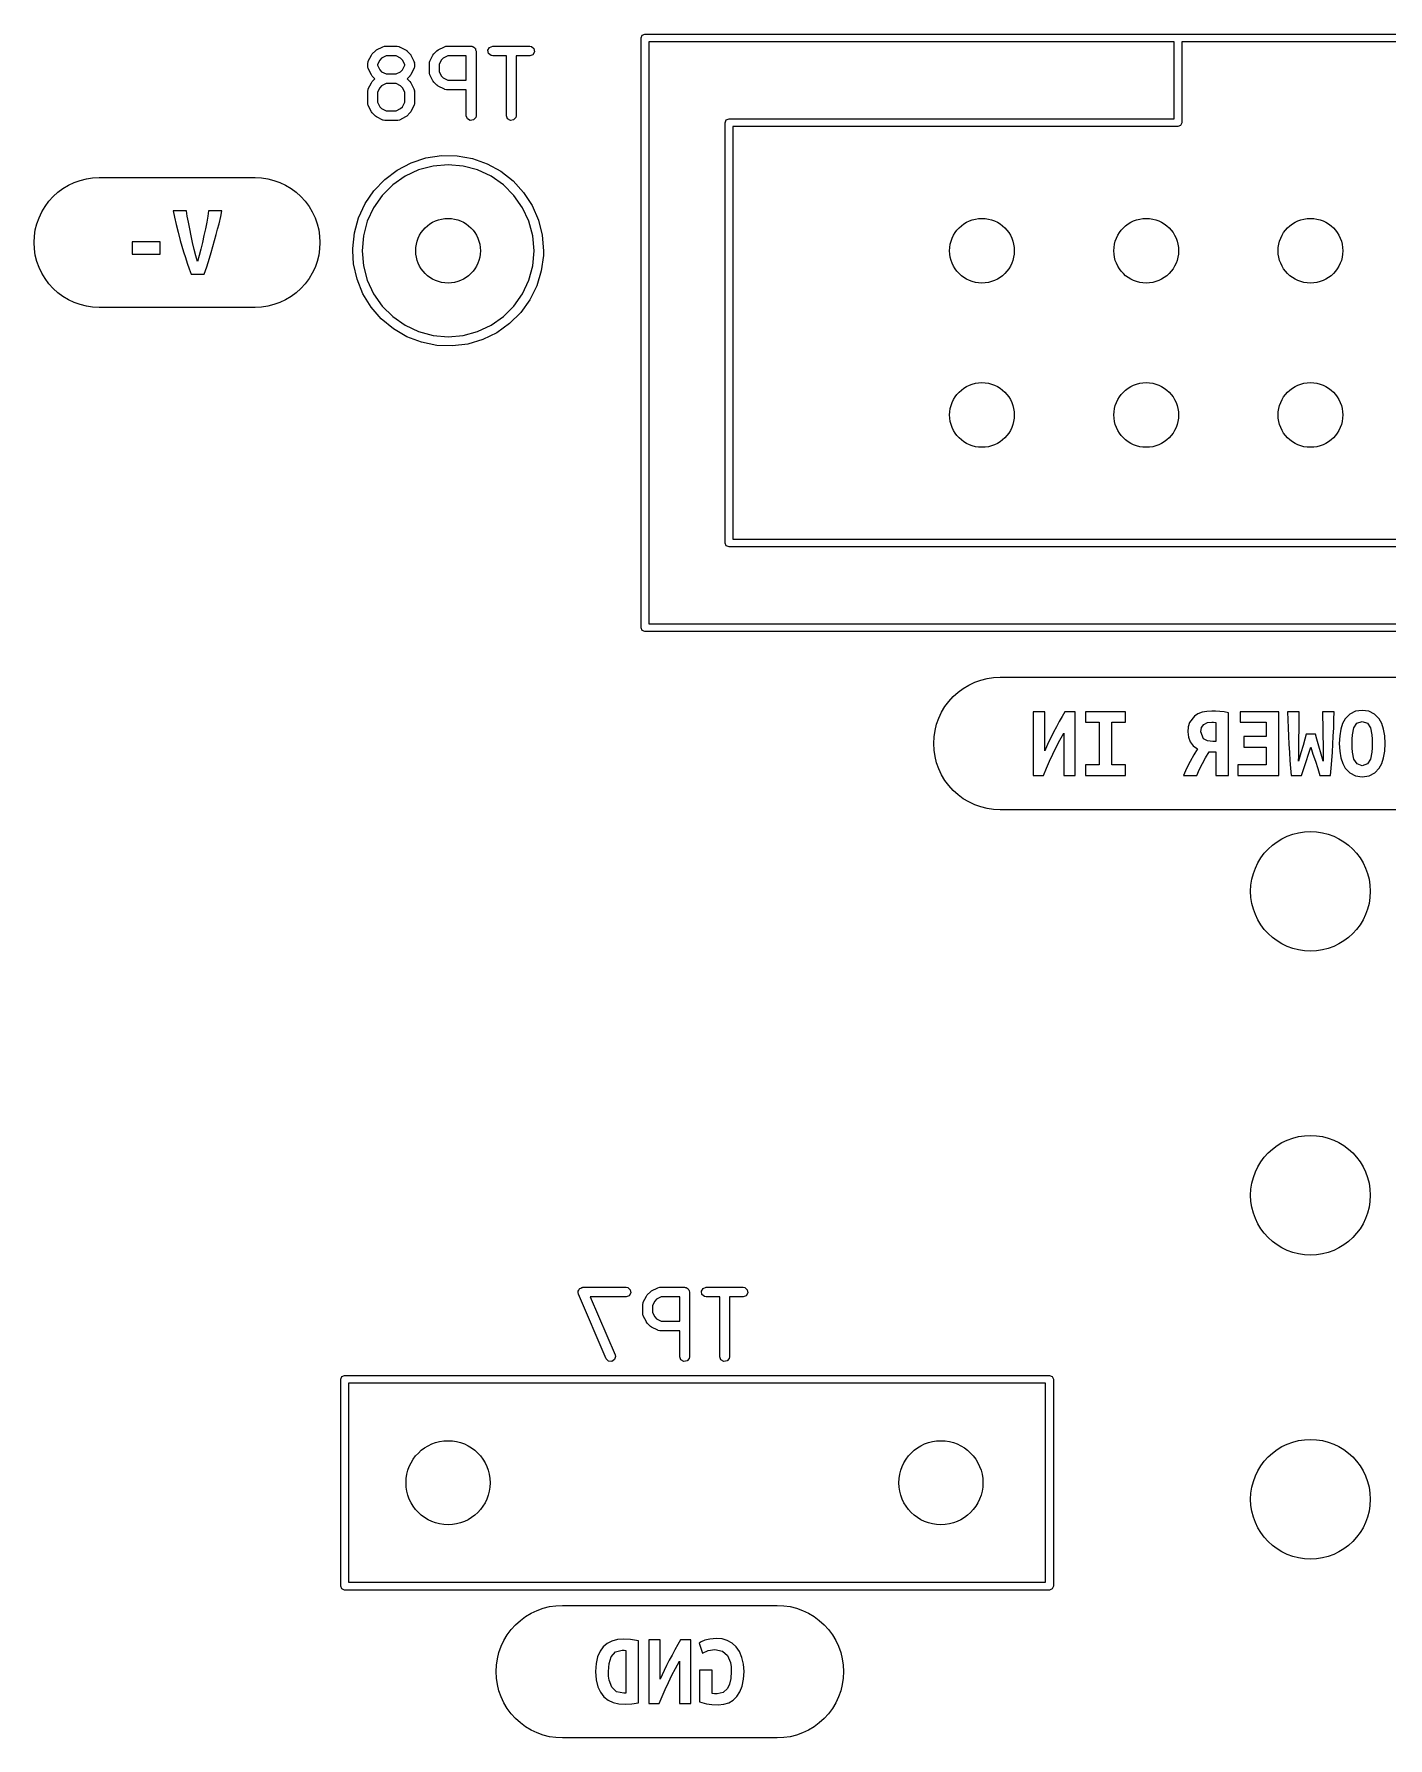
# Model space of a CAD drawing. Extents: x 84 to 124, y -233 to -38.
# Drawn here: x 84.4 to 105.34, y -232.56 to -206.21 of the extents above; entities that cross this region are included whole.
import ezdxf

# ---------------------------------------------------------------- set-up
doc = ezdxf.new("R2010")
doc.units = 0
doc.layers.add('BLACK', color=7, linetype='CONTINUOUS')

msp = doc.modelspace()

# ---------------------------------------------------------------- linework, layer by layer
at = {"layer": 'BLACK', "linetype": 'CONTINUOUS'}
for p, q in [((93.79, -206.27), (93.8076, -206.228)), ((93.79, -215.39), (93.79, -206.27)), ((93.8076, -206.228), (93.85, -206.21)), ((93.85, -206.21), (114.43, -206.21)), ((89.5713, -206.629), (89.6189, -206.534)), ((89.6189, -206.534), (89.6322, -206.516)), ((89.6322, -206.516), (89.6329, -206.515)), ((89.6329, -206.515), (89.6805, -206.467)), ((89.6805, -206.467), (89.6989, -206.454)), ((89.6989, -206.454), (89.7, -206.453)), ((89.7, -206.453), (89.7953, -206.405)), ((89.8465, -206.547), (89.778, -206.582)), ((89.7953, -206.405), (89.8202, -206.398)), ((89.8202, -206.398), (89.8246, -206.399)), ((89.8246, -206.399), (89.8288, -206.397)), ((89.8288, -206.397), (90.0193, -206.397)), ((90.0016, -206.547), (89.8465, -206.547)), ((90.0701, -206.582), (90.0016, -206.547)), ((90.0193, -206.397), (90.0449, -206.402)), ((90.0449, -206.402), (90.0484, -206.405)), ((90.0484, -206.405), (90.0528, -206.405)), ((90.0528, -206.405), (90.1481, -206.453)), ((90.1481, -206.453), (90.1661, -206.466)), ((90.1661, -206.466), (90.1676, -206.467)), ((90.1676, -206.467), (90.2152, -206.515)), ((90.2152, -206.515), (90.228, -206.533)), ((90.228, -206.533), (90.2292, -206.534)), ((90.2292, -206.534), (90.2768, -206.629)), ((90.5236, -206.629), (90.5713, -206.534)), ((90.5713, -206.534), (90.5846, -206.516)), ((90.5846, -206.516), (90.5853, -206.515)), ((90.5853, -206.515), (90.6329, -206.467)), ((90.6329, -206.467), (90.6513, -206.454)), ((90.6513, -206.454), (90.6524, -206.453)), ((90.6524, -206.453), (90.7476, -206.405)), ((90.7989, -206.547), (90.7304, -206.582)), ((90.7476, -206.405), (90.7726, -206.398)), ((90.7726, -206.398), (90.777, -206.399)), ((90.777, -206.399), (90.7812, -206.397)), ((90.7812, -206.397), (91.1621, -206.397)), ((91.0871, -206.547), (90.7989, -206.547)), ((91.0871, -206.921), (91.0871, -206.547)), ((91.1621, -206.397), (91.1719, -206.399)), ((91.1719, -206.399), (91.1752, -206.399)), ((91.1752, -206.399), (91.1781, -206.4)), ((91.1781, -206.4), (91.1878, -206.402)), ((91.1878, -206.402), (91.2027, -206.414)), ((91.2027, -206.414), (91.2196, -206.424)), ((91.2196, -206.424), (91.2219, -206.431)), ((91.2219, -206.431), (91.2271, -206.435)), ((91.2271, -206.435), (91.2305, -206.454)), ((91.2305, -206.454), (91.2371, -206.472)), ((91.2371, -206.472), (91.2371, -207.472)), ((91.4216, -206.459), (91.4473, -206.415)), ((91.4305, -206.51), (91.4216, -206.459)), ((91.4698, -206.543), (91.4305, -206.51)), ((91.4473, -206.415), (91.4955, -206.397)), ((91.4955, -206.547), (91.4698, -206.543)), ((91.4955, -206.397), (92.0669, -206.397)), ((91.7062, -206.547), (91.4955, -206.547)), ((91.7062, -207.472), (91.7062, -206.547)), ((92.0669, -206.547), (91.8562, -206.547)), ((91.8562, -206.547), (91.8562, -207.472)), ((92.0669, -206.397), (92.0926, -206.402)), ((92.1151, -206.53), (92.0669, -206.547)), ((92.0926, -206.402), (92.1319, -206.435)), ((92.1408, -206.485), (92.1151, -206.53)), ((92.1319, -206.435), (92.1408, -206.485)), ((102.03, -206.33), (93.91, -206.33)), ((93.91, -206.33), (93.91, -215.33)), ((102.03, -207.52), (102.03, -206.33)), ((106.13, -206.33), (102.15, -206.33)), ((102.15, -206.33), (102.15, -207.58)), ((89.5633, -206.663), (89.5679, -206.637)), ((89.5633, -206.71), (89.5633, -206.663)), ((89.5649, -206.715), (89.5633, -206.71)), ((89.5638, -206.719), (89.5649, -206.715)), ((89.5713, -206.744), (89.5638, -206.719)), ((89.5679, -206.637), (89.5707, -206.634)), ((89.5707, -206.634), (89.5713, -206.629)), ((89.6189, -206.839), (89.5713, -206.744)), ((89.7476, -206.612), (89.7133, -206.681)), ((89.7133, -206.681), (89.7133, -206.693)), ((89.7133, -206.693), (89.7476, -206.761)), ((89.778, -206.582), (89.7476, -206.612)), ((89.7476, -206.761), (89.778, -206.792)), ((89.778, -206.792), (89.8465, -206.826)), ((90.0016, -206.826), (90.0701, -206.792)), ((90.1005, -206.612), (90.0701, -206.582)), ((90.0701, -206.792), (90.1005, -206.761)), ((90.1348, -206.681), (90.1005, -206.612)), ((90.1005, -206.761), (90.1348, -206.693)), ((90.1348, -206.693), (90.1348, -206.681)), ((90.2768, -206.744), (90.2292, -206.839)), ((90.2768, -206.629), (90.2843, -206.654)), ((90.2774, -206.74), (90.2768, -206.744)), ((90.2802, -206.736), (90.2774, -206.74)), ((90.2848, -206.71), (90.2802, -206.736)), ((90.2843, -206.654), (90.2832, -206.659)), ((90.2832, -206.659), (90.2848, -206.663)), ((90.2848, -206.663), (90.2848, -206.71)), ((90.5157, -206.663), (90.5202, -206.637)), ((90.5157, -206.806), (90.5157, -206.663)), ((90.5172, -206.81), (90.5157, -206.806)), ((90.5162, -206.814), (90.5172, -206.81)), ((90.5236, -206.839), (90.5162, -206.814)), ((90.5202, -206.637), (90.5231, -206.634)), ((90.5231, -206.634), (90.5236, -206.629)), ((90.7, -206.612), (90.6657, -206.681)), ((90.6657, -206.681), (90.6657, -206.788)), ((90.6657, -206.788), (90.7, -206.857)), ((90.7304, -206.582), (90.7, -206.612)), ((89.5633, -207.091), (89.5679, -207.066)), ((89.5679, -207.066), (89.5707, -207.062)), ((89.5707, -207.062), (89.5713, -207.058)), ((89.5713, -207.058), (89.6189, -206.963)), ((89.6201, -206.84), (89.6189, -206.839)), ((89.6189, -206.963), (89.6322, -206.945)), ((89.6329, -206.859), (89.6201, -206.84)), ((89.6322, -206.945), (89.6329, -206.943)), ((89.6751, -206.901), (89.6329, -206.859)), ((89.6329, -206.943), (89.6751, -206.901)), ((89.7476, -207.041), (89.7133, -207.109)), ((89.778, -207.01), (89.7476, -207.041)), ((89.8465, -206.976), (89.778, -207.01)), ((89.8465, -206.826), (90.0016, -206.826)), ((90.0016, -206.976), (89.8465, -206.976)), ((90.0701, -207.01), (90.0016, -206.976)), ((90.1005, -207.041), (90.0701, -207.01)), ((90.1348, -207.109), (90.1005, -207.041)), ((90.2152, -206.859), (90.173, -206.901)), ((90.173, -206.901), (90.2152, -206.943)), ((90.2159, -206.857), (90.2152, -206.859)), ((90.2152, -206.943), (90.228, -206.962)), ((90.2292, -206.839), (90.2159, -206.857)), ((90.228, -206.962), (90.2292, -206.963)), ((90.2292, -206.963), (90.2768, -207.058)), ((90.2768, -207.058), (90.2843, -207.083)), ((90.5713, -206.934), (90.5236, -206.839)), ((90.5724, -206.936), (90.5713, -206.934)), ((90.5853, -206.954), (90.5724, -206.936)), ((90.6329, -207.002), (90.5853, -206.954)), ((90.6344, -207.002), (90.6329, -207.002)), ((90.6524, -207.016), (90.6344, -207.002)), ((90.7476, -207.063), (90.6524, -207.016)), ((90.7, -206.857), (90.7304, -206.887)), ((90.7304, -206.887), (90.7989, -206.921)), ((90.7521, -207.064), (90.7476, -207.063)), ((90.7555, -207.067), (90.7521, -207.064)), ((90.7812, -207.071), (90.7555, -207.067)), ((91.0871, -207.071), (90.7812, -207.071)), ((90.7989, -206.921), (91.0871, -206.921)), ((91.0871, -207.472), (91.0871, -207.071)), ((89.5633, -207.282), (89.5633, -207.091)), ((89.5649, -207.286), (89.5633, -207.282)), ((89.5638, -207.29), (89.5649, -207.286)), ((89.5713, -207.315), (89.5638, -207.29)), ((89.6189, -207.411), (89.5713, -207.315)), ((89.7133, -207.109), (89.7133, -207.264)), ((89.7133, -207.264), (89.7476, -207.333)), ((89.7476, -207.333), (89.778, -207.363)), ((90.0701, -207.363), (90.1005, -207.333)), ((90.1005, -207.333), (90.1348, -207.264)), ((90.1348, -207.264), (90.1348, -207.109)), ((90.2768, -207.315), (90.2292, -207.411)), ((90.2774, -207.311), (90.2768, -207.315)), ((90.2802, -207.308), (90.2774, -207.311)), ((90.2848, -207.282), (90.2802, -207.308)), ((90.2843, -207.083), (90.2832, -207.087)), ((90.2832, -207.087), (90.2848, -207.091)), ((90.2848, -207.091), (90.2848, -207.282)), ((89.6201, -207.412), (89.6189, -207.411)), ((89.6329, -207.43), (89.6201, -207.412)), ((89.6805, -207.478), (89.6329, -207.43)), ((89.682, -207.478), (89.6805, -207.478)), ((89.7, -207.492), (89.682, -207.478)), ((89.7953, -207.539), (89.7, -207.492)), ((89.778, -207.363), (89.8465, -207.397)), ((89.7997, -207.54), (89.7953, -207.539)), ((89.8032, -207.543), (89.7997, -207.54)), ((89.8288, -207.547), (89.8032, -207.543)), ((90.0193, -207.547), (89.8288, -207.547)), ((89.8465, -207.397), (90.0016, -207.397)), ((90.0016, -207.397), (90.0701, -207.363)), ((90.0235, -207.546), (90.0193, -207.547)), ((90.0279, -207.547), (90.0235, -207.546)), ((90.0528, -207.539), (90.0279, -207.547)), ((90.1481, -207.492), (90.0528, -207.539)), ((90.1492, -207.491), (90.1481, -207.492)), ((90.1676, -207.478), (90.1492, -207.491)), ((90.2152, -207.43), (90.1676, -207.478)), ((90.2159, -207.429), (90.2152, -207.43)), ((90.2292, -207.411), (90.2159, -207.429)), ((91.1047, -207.521), (91.0871, -207.472)), ((91.1491, -207.546), (91.1047, -207.521)), ((91.1996, -207.537), (91.1491, -207.546)), ((91.2326, -207.498), (91.1996, -207.537)), ((91.2371, -207.472), (91.2326, -207.498)), ((91.7237, -207.521), (91.7062, -207.472)), ((91.7682, -207.546), (91.7237, -207.521)), ((91.8187, -207.537), (91.7682, -207.546)), ((91.8517, -207.498), (91.8187, -207.537)), ((91.8562, -207.472), (91.8517, -207.498)), ((95.09, -207.58), (95.1076, -207.538)), ((95.09, -214.08), (95.09, -207.58)), ((95.1076, -207.538), (95.15, -207.52)), ((95.15, -207.52), (102.03, -207.52)), ((102.15, -207.58), (102.132, -207.622)), ((102.09, -207.64), (95.21, -207.64)), ((95.21, -207.64), (95.21, -214.02)), ((102.132, -207.622), (102.09, -207.64)), ((90.2334, -208.2), (90.4632, -208.125)), ((90.4632, -208.125), (90.7021, -208.089)), ((90.7021, -208.089), (90.9438, -208.092)), ((90.9438, -208.092), (91.1818, -208.134)), ((89.8257, -208.457), (90.019, -208.312)), ((90.019, -208.312), (90.2334, -208.2)), ((90.3501, -208.31), (90.14, -208.408)), ((90.574, -208.25), (90.3501, -208.31)), ((90.805, -208.23), (90.574, -208.25)), ((91.036, -208.25), (90.805, -208.23)), ((91.2599, -208.31), (91.036, -208.25)), ((91.1818, -208.134), (91.4096, -208.215)), ((91.47, -208.408), (91.2599, -208.31)), ((91.4096, -208.215), (91.6213, -208.331)), ((91.6213, -208.331), (91.8109, -208.481)), ((84.6977, -208.723), (84.7707, -208.657)), ((84.7707, -208.657), (84.8499, -208.598)), ((84.8499, -208.598), (84.9344, -208.548)), ((84.9344, -208.548), (85.0234, -208.505)), ((85.0234, -208.505), (85.1162, -208.472)), ((85.1162, -208.472), (85.2118, -208.448)), ((85.2118, -208.448), (85.3092, -208.434)), ((85.3092, -208.434), (85.4076, -208.429)), ((85.4076, -208.429), (87.8204, -208.429)), ((87.8204, -208.429), (87.9188, -208.434)), ((87.9188, -208.434), (88.0162, -208.448)), ((88.0162, -208.448), (88.1118, -208.472)), ((88.1118, -208.472), (88.2046, -208.505)), ((88.2046, -208.505), (88.2936, -208.548)), ((88.2936, -208.548), (88.3781, -208.598)), ((88.3781, -208.598), (88.4573, -208.657)), ((88.4573, -208.657), (88.5303, -208.723)), ((89.5225, -208.831), (89.6587, -208.632)), ((89.6587, -208.632), (89.8257, -208.457)), ((89.9501, -208.541), (89.7861, -208.705)), ((90.14, -208.408), (89.9501, -208.541)), ((91.6599, -208.541), (91.47, -208.408)), ((91.8239, -208.705), (91.6599, -208.541)), ((91.8109, -208.481), (91.9736, -208.66)), ((91.9736, -208.66), (92.1049, -208.863)), ((84.5222, -208.96), (84.5729, -208.875)), ((84.5729, -208.875), (84.6316, -208.796)), ((84.6316, -208.796), (84.6977, -208.723)), ((88.5303, -208.723), (88.5964, -208.796)), ((88.5964, -208.796), (88.6551, -208.875)), ((88.6551, -208.875), (88.7058, -208.96)), ((89.4207, -209.051), (89.5225, -208.831)), ((89.6531, -208.895), (89.5552, -209.105)), ((89.7861, -208.705), (89.6531, -208.895)), ((91.9569, -208.895), (91.8239, -208.705)), ((92.0548, -209.105), (91.9569, -208.895)), ((92.1049, -208.863), (92.2013, -209.085)), ((84.423, -209.237), (84.4469, -209.142)), ((84.4469, -209.142), (84.4801, -209.049)), ((84.4801, -209.049), (84.5222, -208.96)), ((86.7585, -208.942), (86.5537, -208.942)), ((86.5537, -208.942), (86.5749, -209.042)), ((86.5749, -209.042), (86.6005, -209.154)), ((86.6005, -209.154), (86.6303, -209.275)), ((86.7728, -209.024), (86.7585, -208.942)), ((86.7902, -209.119), (86.7728, -209.024)), ((86.8101, -209.222), (86.7902, -209.119)), ((87.0728, -209.119), (87.0527, -209.221)), ((87.0895, -209.024), (87.0728, -209.119)), ((87.1014, -208.942), (87.0895, -209.024)), ((87.3077, -208.942), (87.1014, -208.942)), ((87.2423, -209.225), (87.2633, -209.142)), ((87.2633, -209.142), (87.2895, -209.031)), ((87.2895, -209.031), (87.3077, -208.942)), ((88.7058, -208.96), (88.7479, -209.049)), ((88.7479, -209.049), (88.7811, -209.142)), ((88.7811, -209.142), (88.805, -209.237)), ((89.3561, -209.284), (89.4207, -209.051)), ((89.5552, -209.105), (89.4951, -209.329)), ((92.1149, -209.329), (92.0548, -209.105)), ((92.2013, -209.085), (92.2602, -209.319)), ((84.4037, -209.433), (84.4085, -209.335)), ((84.4085, -209.531), (84.4037, -209.433)), ((84.4085, -209.335), (84.423, -209.237)), ((85.9203, -209.421), (85.9203, -209.613)), ((86.3552, -209.421), (85.9203, -209.421)), ((86.3552, -209.613), (86.3552, -209.421)), ((86.6303, -209.275), (86.664, -209.401)), ((86.664, -209.401), (86.6886, -209.488)), ((86.8315, -209.328), (86.8101, -209.222)), ((86.8545, -209.435), (86.8315, -209.328)), ((86.8791, -209.539), (86.8545, -209.435)), ((87.0069, -209.433), (86.9815, -209.538)), ((87.0307, -209.327), (87.0069, -209.433)), ((87.0527, -209.221), (87.0307, -209.327)), ((87.1691, -209.493), (87.195, -209.401)), ((87.195, -209.401), (87.2195, -209.311)), ((87.2195, -209.311), (87.2423, -209.225)), ((88.805, -209.237), (88.8195, -209.335)), ((88.8195, -209.335), (88.8243, -209.433)), ((88.8243, -209.433), (88.8195, -209.531)), ((89.3304, -209.524), (89.3561, -209.284)), ((89.4951, -209.329), (89.4749, -209.56)), ((92.1351, -209.56), (92.1149, -209.329)), ((92.2602, -209.319), (92.28, -209.56)), ((84.423, -209.629), (84.4085, -209.531)), ((84.4469, -209.724), (84.423, -209.629)), ((85.9203, -209.613), (86.3552, -209.613)), ((86.6886, -209.488), (86.7148, -209.576)), ((86.7148, -209.576), (86.7426, -209.665)), ((86.7426, -209.665), (86.7715, -209.753)), ((86.9045, -209.638), (86.8791, -209.539)), ((86.9299, -209.724), (86.9045, -209.638)), ((86.9555, -209.636), (86.9299, -209.724)), ((86.9815, -209.538), (86.9555, -209.636)), ((87.0724, -209.808), (87.1141, -209.677)), ((87.1141, -209.677), (87.1421, -209.585)), ((87.1421, -209.585), (87.1691, -209.493)), ((88.805, -209.629), (88.7811, -209.724)), ((88.8195, -209.531), (88.805, -209.629)), ((89.3325, -209.56), (89.3304, -209.524)), ((89.3444, -209.765), (89.3325, -209.56)), ((89.4749, -209.56), (89.4951, -209.791)), ((92.1149, -209.791), (92.1351, -209.56)), ((92.2782, -209.632), (92.2467, -209.872)), ((92.28, -209.56), (92.2782, -209.632)), ((84.4801, -209.817), (84.4469, -209.724)), ((84.5222, -209.906), (84.4801, -209.817)), ((84.5729, -209.991), (84.5222, -209.906)), ((86.7715, -209.753), (86.8011, -209.84)), ((86.8011, -209.84), (86.8315, -209.924)), ((86.8315, -209.924), (87.0331, -209.924)), ((87.0331, -209.924), (87.0724, -209.808)), ((88.7058, -209.906), (88.6551, -209.991)), ((88.7479, -209.817), (88.7058, -209.906)), ((88.7811, -209.724), (88.7479, -209.817)), ((89.3975, -210.001), (89.3444, -209.765)), ((89.4951, -209.791), (89.5552, -210.015)), ((92.0548, -210.015), (92.1149, -209.791)), ((92.2467, -209.872), (92.1764, -210.103)), ((84.6316, -210.07), (84.5729, -209.991)), ((84.6977, -210.143), (84.6316, -210.07)), ((84.7707, -210.209), (84.6977, -210.143)), ((84.8499, -210.268), (84.7707, -210.209)), ((88.4573, -210.209), (88.3781, -210.268)), ((88.5303, -210.143), (88.4573, -210.209)), ((88.5964, -210.07), (88.5303, -210.143)), ((88.6551, -209.991), (88.5964, -210.07)), ((89.4884, -210.225), (89.3975, -210.001)), ((89.6147, -210.431), (89.4884, -210.225)), ((89.5552, -210.015), (89.6531, -210.225)), ((89.6531, -210.225), (89.7861, -210.415)), ((91.8239, -210.415), (91.9569, -210.225)), ((91.9569, -210.225), (92.0548, -210.015)), ((92.1764, -210.103), (92.0693, -210.32)), ((84.9344, -210.318), (84.8499, -210.268)), ((85.0234, -210.361), (84.9344, -210.318)), ((85.1162, -210.394), (85.0234, -210.361)), ((85.2118, -210.418), (85.1162, -210.394)), ((85.3092, -210.432), (85.2118, -210.418)), ((85.4076, -210.437), (85.3092, -210.432)), ((87.8204, -210.437), (85.4076, -210.437)), ((87.9188, -210.432), (87.8204, -210.437)), ((88.0162, -210.418), (87.9188, -210.432)), ((88.1118, -210.394), (88.0162, -210.418)), ((88.2046, -210.361), (88.1118, -210.394)), ((88.2936, -210.318), (88.2046, -210.361)), ((88.3781, -210.268), (88.2936, -210.318)), ((89.773, -210.614), (89.6147, -210.431)), ((89.7861, -210.415), (89.9501, -210.579)), ((91.6599, -210.579), (91.8239, -210.415)), ((92.0693, -210.32), (91.9283, -210.516)), ((89.959, -210.768), (89.773, -210.614)), ((89.9501, -210.579), (90.14, -210.712)), ((90.1677, -210.89), (89.959, -210.768)), ((90.14, -210.712), (90.3501, -210.81)), ((91.2599, -210.81), (91.47, -210.712)), ((91.47, -210.712), (91.6599, -210.579)), ((91.757, -210.687), (91.5603, -210.827)), ((91.9283, -210.516), (91.757, -210.687)), ((90.3935, -210.976), (90.1677, -210.89)), ((90.3501, -210.81), (90.574, -210.87)), ((90.6304, -211.025), (90.3935, -210.976)), ((90.574, -210.87), (90.805, -210.89)), ((90.8719, -211.033), (90.6304, -211.025)), ((90.805, -210.89), (91.036, -210.87)), ((91.1117, -211.003), (90.8719, -211.033)), ((91.036, -210.87), (91.2599, -210.81)), ((91.3432, -210.933), (91.1117, -211.003)), ((91.5603, -210.827), (91.3432, -210.933)), ((95.1076, -214.122), (95.09, -214.08)), ((95.15, -214.14), (95.1076, -214.122)), ((113.13, -214.14), (95.15, -214.14)), ((95.21, -214.02), (113.07, -214.02)), ((93.8076, -215.432), (93.79, -215.39)), ((93.85, -215.45), (93.8076, -215.432)), ((114.43, -215.45), (93.85, -215.45)), ((93.91, -215.33), (114.37, -215.33)), ((98.7714, -216.327), (98.8578, -216.276)), ((98.8578, -216.276), (98.9487, -216.233)), ((98.9487, -216.233), (99.0435, -216.199)), ((99.0435, -216.199), (99.1411, -216.174)), ((99.1411, -216.174), (99.2406, -216.16)), ((99.2406, -216.16), (99.3411, -216.155)), ((99.3411, -216.155), (108.939, -216.155)), ((98.4885, -216.61), (98.5485, -216.529)), ((98.5485, -216.529), (98.6161, -216.455)), ((98.6161, -216.455), (98.6906, -216.387)), ((98.6906, -216.387), (98.7714, -216.327)), ((98.3599, -216.882), (98.3938, -216.788)), ((98.3938, -216.788), (98.4368, -216.697)), ((98.4368, -216.697), (98.4885, -216.61)), ((100.03, -216.689), (99.8537, -216.689)), ((99.8537, -216.689), (99.8537, -217.672)), ((100.03, -217.294), (100.03, -216.689)), ((100.3, -216.762), (100.255, -216.841)), ((100.344, -216.689), (100.3, -216.762)), ((100.501, -216.689), (100.344, -216.689)), ((100.501, -217.672), (100.501, -216.689)), ((101.282, -216.689), (100.659, -216.689)), ((100.659, -216.689), (100.659, -216.851)), ((101.282, -216.851), (101.282, -216.689)), ((102.346, -216.756), (102.271, -216.857)), ((102.4, -216.722), (102.346, -216.756)), ((102.464, -216.697), (102.4, -216.722)), ((102.536, -216.683), (102.464, -216.697)), ((102.616, -216.678), (102.536, -216.683)), ((102.672, -216.68), (102.616, -216.678)), ((102.738, -216.684), (102.672, -216.68)), ((102.807, -216.692), (102.738, -216.684)), ((102.87, -216.704), (102.807, -216.692)), ((102.87, -217.672), (102.87, -216.704)), ((103.054, -216.689), (103.054, -216.851)), ((103.649, -216.689), (103.054, -216.689)), ((103.649, -217.672), (103.649, -216.689)), ((103.967, -216.689), (103.786, -216.689)), ((103.786, -216.689), (103.791, -216.812)), ((103.791, -216.812), (103.796, -216.938)), ((103.965, -216.884), (103.967, -216.785)), ((103.967, -216.785), (103.967, -216.689)), ((104.507, -216.689), (104.326, -216.689)), ((104.326, -216.689), (104.327, -216.785)), ((104.327, -216.785), (104.329, -216.883)), ((104.499, -216.936), (104.503, -216.811)), ((104.503, -216.811), (104.507, -216.689)), ((104.677, -216.797), (104.637, -216.869)), ((104.746, -216.725), (104.677, -216.797)), ((104.834, -216.682), (104.746, -216.725)), ((104.94, -216.667), (104.834, -216.682)), ((105.043, -216.682), (104.94, -216.667)), ((105.13, -216.725), (105.043, -216.682)), ((105.2, -216.797), (105.13, -216.725)), ((105.241, -216.869), (105.2, -216.797)), ((98.3157, -217.18), (98.3207, -217.079)), ((98.3207, -217.079), (98.3354, -216.98)), ((98.3354, -216.98), (98.3599, -216.882)), ((100.128, -217.084), (100.091, -217.161)), ((100.169, -217.004), (100.128, -217.084)), ((100.212, -216.923), (100.169, -217.004)), ((100.255, -216.841), (100.212, -216.923)), ((100.266, -217.129), (100.325, -217.02)), ((100.325, -217.02), (100.325, -217.672)), ((100.659, -216.851), (100.871, -216.851)), ((100.871, -216.851), (100.871, -217.51)), ((101.068, -217.51), (101.068, -216.851)), ((101.068, -216.851), (101.282, -216.851)), ((102.251, -216.923), (102.245, -217.001)), ((102.245, -217.001), (102.253, -217.082)), ((102.271, -216.857), (102.251, -216.923)), ((102.253, -217.082), (102.279, -217.156)), ((102.443, -216.999), (102.455, -216.932)), ((102.487, -217.109), (102.443, -216.999)), ((102.455, -216.932), (102.491, -216.885)), ((102.491, -216.885), (102.546, -216.857)), ((102.546, -216.857), (102.616, -216.848)), ((102.616, -216.848), (102.643, -216.849)), ((102.643, -216.849), (102.675, -216.853)), ((102.675, -216.853), (102.675, -217.148)), ((103.054, -216.851), (103.454, -216.851)), ((103.454, -217.072), (103.107, -217.072)), ((103.107, -217.072), (103.107, -217.234)), ((103.454, -216.851), (103.454, -217.072)), ((103.796, -216.938), (103.801, -217.065)), ((103.801, -217.065), (103.807, -217.192)), ((103.961, -217.181), (103.962, -217.083)), ((103.962, -217.083), (103.964, -216.984)), ((103.964, -216.984), (103.965, -216.884)), ((104.073, -217.037), (104.054, -217.112)), ((104.216, -217.037), (104.073, -217.037)), ((104.238, -217.115), (104.216, -217.037)), ((104.329, -216.883), (104.331, -216.983)), ((104.331, -216.983), (104.332, -217.082)), ((104.332, -217.082), (104.334, -217.18)), ((104.487, -217.19), (104.493, -217.064)), ((104.493, -217.064), (104.499, -216.936)), ((104.592, -217.061), (104.586, -217.18)), ((104.609, -216.957), (104.592, -217.061)), ((104.637, -216.869), (104.609, -216.957)), ((104.786, -217.111), (104.79, -217.046)), ((104.79, -217.046), (104.812, -216.937)), ((104.812, -216.937), (104.859, -216.864)), ((104.859, -216.864), (104.94, -216.837)), ((104.94, -216.837), (105.021, -216.864)), ((105.021, -216.864), (105.068, -216.938)), ((105.068, -216.938), (105.09, -217.047)), ((105.09, -217.047), (105.094, -217.111)), ((105.271, -216.957), (105.241, -216.869)), ((105.288, -217.061), (105.271, -216.957)), ((105.294, -217.18), (105.288, -217.061)), ((98.3207, -217.281), (98.3157, -217.18)), ((98.3354, -217.38), (98.3207, -217.281)), ((100.058, -217.232), (100.03, -217.294)), ((100.091, -217.161), (100.058, -217.232)), ((100.105, -217.454), (100.156, -217.346)), ((100.156, -217.346), (100.21, -217.237)), ((100.21, -217.237), (100.266, -217.129)), ((102.279, -217.156), (102.326, -217.218)), ((102.338, -217.354), (102.279, -217.459)), ((102.326, -217.218), (102.395, -217.263)), ((102.395, -217.263), (102.338, -217.354)), ((102.546, -217.139), (102.487, -217.109)), ((102.519, -217.4), (102.573, -217.31)), ((102.632, -217.148), (102.546, -217.139)), ((102.573, -217.31), (102.675, -217.31)), ((102.675, -217.148), (102.632, -217.148)), ((102.675, -217.31), (102.675, -217.672)), ((103.107, -217.234), (103.454, -217.234)), ((103.454, -217.234), (103.454, -217.51)), ((103.807, -217.192), (103.814, -217.317)), ((103.814, -217.317), (103.822, -217.44)), ((103.993, -217.326), (103.957, -217.453)), ((103.958, -217.368), (103.959, -217.276)), ((103.959, -217.276), (103.961, -217.181)), ((104.026, -217.21), (103.993, -217.326)), ((104.054, -217.112), (104.026, -217.21)), ((104.073, -217.457), (104.108, -217.345)), ((104.108, -217.345), (104.143, -217.237)), ((104.143, -217.237), (104.179, -217.342)), ((104.179, -217.342), (104.216, -217.455)), ((104.269, -217.223), (104.238, -217.115)), ((104.304, -217.342), (104.269, -217.223)), ((104.337, -217.453), (104.304, -217.342)), ((104.334, -217.18), (104.335, -217.276)), ((104.335, -217.276), (104.336, -217.368)), ((104.47, -217.44), (104.479, -217.316)), ((104.479, -217.316), (104.487, -217.19)), ((104.586, -217.18), (104.592, -217.299)), ((104.592, -217.299), (104.609, -217.403)), ((104.785, -217.18), (104.786, -217.111)), ((104.786, -217.249), (104.785, -217.18)), ((104.79, -217.313), (104.786, -217.249)), ((104.812, -217.422), (104.79, -217.313)), ((105.09, -217.314), (105.068, -217.423)), ((105.094, -217.249), (105.09, -217.314)), ((105.094, -217.111), (105.096, -217.18)), ((105.096, -217.18), (105.094, -217.249)), ((105.271, -217.403), (105.288, -217.299)), ((105.288, -217.299), (105.294, -217.18)), ((98.3599, -217.478), (98.3354, -217.38)), ((98.3938, -217.572), (98.3599, -217.478)), ((98.4368, -217.663), (98.3938, -217.572)), ((100.011, -217.672), (100.057, -217.563)), ((100.057, -217.563), (100.105, -217.454)), ((100.871, -217.51), (100.659, -217.51)), ((100.659, -217.51), (100.659, -217.672)), ((101.282, -217.51), (101.068, -217.51)), ((101.282, -217.672), (101.282, -217.51)), ((102.225, -217.568), (102.179, -217.672)), ((102.279, -217.459), (102.225, -217.568)), ((102.384, -217.672), (102.424, -217.579)), ((102.424, -217.579), (102.469, -217.489)), ((102.469, -217.489), (102.519, -217.4)), ((103.454, -217.51), (103.019, -217.51)), ((103.019, -217.51), (103.019, -217.672)), ((103.822, -217.44), (103.831, -217.559)), ((103.831, -217.559), (103.842, -217.672)), ((103.957, -217.453), (103.958, -217.368)), ((104.003, -217.672), (104.038, -217.568)), ((104.038, -217.568), (104.073, -217.457)), ((104.216, -217.455), (104.253, -217.568)), ((104.253, -217.568), (104.286, -217.672)), ((104.336, -217.368), (104.337, -217.453)), ((104.448, -217.672), (104.46, -217.559)), ((104.46, -217.559), (104.47, -217.44)), ((104.609, -217.403), (104.638, -217.491)), ((104.638, -217.491), (104.678, -217.563)), ((104.678, -217.563), (104.748, -217.635)), ((104.86, -217.496), (104.812, -217.422)), ((104.94, -217.523), (104.86, -217.496)), ((105.021, -217.496), (104.94, -217.523)), ((105.068, -217.423), (105.021, -217.496)), ((105.133, -217.635), (105.203, -217.563)), ((105.203, -217.563), (105.243, -217.491)), ((105.243, -217.491), (105.271, -217.403)), ((98.4885, -217.75), (98.4368, -217.663)), ((98.5485, -217.831), (98.4885, -217.75)), ((98.6161, -217.905), (98.5485, -217.831)), ((99.8537, -217.672), (100.011, -217.672)), ((100.325, -217.672), (100.501, -217.672)), ((100.659, -217.672), (101.282, -217.672)), ((102.179, -217.672), (102.384, -217.672)), ((102.675, -217.672), (102.87, -217.672)), ((103.019, -217.672), (103.649, -217.672)), ((103.842, -217.672), (104.003, -217.672)), ((104.286, -217.672), (104.448, -217.672)), ((104.748, -217.635), (104.835, -217.678)), ((104.835, -217.678), (104.939, -217.693)), ((104.939, -217.693), (105.045, -217.678)), ((105.045, -217.678), (105.133, -217.635)), ((98.6906, -217.973), (98.6161, -217.905)), ((98.7714, -218.033), (98.6906, -217.973)), ((98.8578, -218.084), (98.7714, -218.033)), ((98.9487, -218.127), (98.8578, -218.084)), ((99.0435, -218.161), (98.9487, -218.127)), ((99.1411, -218.186), (99.0435, -218.161)), ((99.2406, -218.2), (99.1411, -218.186)), ((99.3411, -218.205), (99.2406, -218.2)), ((108.939, -218.205), (99.3411, -218.205)), ((92.8158, -225.667), (92.8184, -225.658)), ((92.8218, -225.692), (92.8158, -225.667)), ((92.8169, -225.649), (92.8256, -225.634)), ((92.8184, -225.658), (92.8169, -225.649)), ((93.2503, -226.692), (92.8218, -225.692)), ((92.8256, -225.634), (92.8307, -225.617)), ((92.8307, -225.617), (92.8381, -225.613)), ((92.8381, -225.613), (92.8425, -225.605)), ((92.8425, -225.605), (92.8589, -225.599)), ((92.8589, -225.599), (92.8736, -225.589)), ((92.8736, -225.589), (92.8824, -225.59)), ((92.8824, -225.59), (92.8907, -225.587)), ((92.8907, -225.587), (93.5574, -225.587)), ((93.5574, -225.737), (93.0045, -225.737)), ((93.0045, -225.737), (93.3882, -226.633)), ((93.5574, -225.587), (93.583, -225.592)), ((93.6056, -225.72), (93.5574, -225.737)), ((93.583, -225.592), (93.6223, -225.625)), ((93.6312, -225.675), (93.6056, -225.72)), ((93.6223, -225.625), (93.6312, -225.675)), ((93.8236, -225.819), (93.8713, -225.724)), ((93.8713, -225.724), (93.8846, -225.706)), ((93.8846, -225.706), (93.8853, -225.705)), ((93.8853, -225.705), (93.9329, -225.657)), ((93.9329, -225.657), (93.9513, -225.644)), ((93.9513, -225.644), (93.9524, -225.643)), ((93.9524, -225.643), (94.0476, -225.595)), ((94.0304, -225.772), (94, -225.802)), ((94.0989, -225.737), (94.0304, -225.772)), ((94.0476, -225.595), (94.0726, -225.588)), ((94.0726, -225.588), (94.077, -225.589)), ((94.077, -225.589), (94.0812, -225.587)), ((94.0812, -225.587), (94.4621, -225.587)), ((94.3871, -225.737), (94.0989, -225.737)), ((94.3871, -226.111), (94.3871, -225.737)), ((94.4621, -225.587), (94.4719, -225.589)), ((94.4719, -225.589), (94.4752, -225.589)), ((94.4752, -225.589), (94.4781, -225.59)), ((94.4781, -225.59), (94.4878, -225.592)), ((94.4878, -225.592), (94.5027, -225.604)), ((94.5027, -225.604), (94.5196, -225.614)), ((94.5196, -225.614), (94.5219, -225.621)), ((94.5219, -225.621), (94.5271, -225.625)), ((94.5271, -225.625), (94.5305, -225.644)), ((94.5305, -225.644), (94.5371, -225.662)), ((94.5371, -225.662), (94.5371, -226.662)), ((94.7216, -225.649), (94.7473, -225.605)), ((94.7305, -225.7), (94.7216, -225.649)), ((94.7698, -225.733), (94.7305, -225.7)), ((94.7473, -225.605), (94.7955, -225.587)), ((94.7955, -225.737), (94.7698, -225.733)), ((94.7955, -225.587), (95.3669, -225.587)), ((95.0062, -225.737), (94.7955, -225.737)), ((95.0062, -226.662), (95.0062, -225.737)), ((95.3669, -225.737), (95.1562, -225.737)), ((95.1562, -225.737), (95.1562, -226.662)), ((95.3669, -225.587), (95.3926, -225.592)), ((95.4151, -225.72), (95.3669, -225.737)), ((95.3926, -225.592), (95.4319, -225.625)), ((95.4408, -225.675), (95.4151, -225.72)), ((95.4319, -225.625), (95.4408, -225.675)), ((93.8157, -225.853), (93.8202, -225.827)), ((93.8157, -225.996), (93.8157, -225.853)), ((93.8172, -226), (93.8157, -225.996)), ((93.8162, -226.004), (93.8172, -226)), ((93.8236, -226.029), (93.8162, -226.004)), ((93.8202, -225.827), (93.8231, -225.824)), ((93.8231, -225.824), (93.8236, -225.819)), ((93.8713, -226.124), (93.8236, -226.029)), ((94, -225.802), (93.9657, -225.871)), ((93.9657, -225.871), (93.9657, -225.978)), ((93.9657, -225.978), (94, -226.047)), ((94, -226.047), (94.0304, -226.077)), ((93.8724, -226.126), (93.8713, -226.124)), ((93.8853, -226.144), (93.8724, -226.126)), ((93.9329, -226.192), (93.8853, -226.144)), ((93.9344, -226.192), (93.9329, -226.192)), ((93.9524, -226.206), (93.9344, -226.192)), ((94.0476, -226.253), (93.9524, -226.206)), ((94.0304, -226.077), (94.0989, -226.111)), ((94.0521, -226.254), (94.0476, -226.253)), ((94.0555, -226.257), (94.0521, -226.254)), ((94.0812, -226.261), (94.0555, -226.257)), ((94.3871, -226.261), (94.0812, -226.261)), ((94.0989, -226.111), (94.3871, -226.111)), ((94.3871, -226.662), (94.3871, -226.261)), ((93.2855, -226.729), (93.2503, -226.692)), ((93.3364, -226.735), (93.2855, -226.729)), ((93.3793, -226.707), (93.3364, -226.735)), ((93.3942, -226.658), (93.3793, -226.707)), ((93.3882, -226.633), (93.3942, -226.658)), ((94.4047, -226.711), (94.3871, -226.662)), ((94.4491, -226.736), (94.4047, -226.711)), ((94.4996, -226.727), (94.4491, -226.736)), ((94.5326, -226.688), (94.4996, -226.727)), ((94.5371, -226.662), (94.5326, -226.688)), ((95.0237, -226.711), (95.0062, -226.662)), ((95.0682, -226.736), (95.0237, -226.711)), ((95.1187, -226.727), (95.0682, -226.736)), ((95.1517, -226.688), (95.1187, -226.727)), ((95.1562, -226.662), (95.1517, -226.688)), ((89.145, -227.01), (89.1626, -226.968)), ((89.145, -230.21), (89.145, -227.01)), ((89.1626, -226.968), (89.205, -226.95)), ((89.205, -226.95), (100.105, -226.95)), ((89.265, -227.07), (89.265, -230.15)), ((100.045, -227.07), (89.265, -227.07)), ((100.045, -230.15), (100.045, -227.07)), ((100.105, -226.95), (100.147, -226.968)), ((100.147, -226.968), (100.165, -227.01)), ((100.165, -227.01), (100.165, -230.21)), ((89.1626, -230.252), (89.145, -230.21)), ((89.205, -230.27), (89.1626, -230.252)), ((89.265, -230.15), (100.045, -230.15)), ((100.147, -230.252), (100.105, -230.27)), ((100.165, -230.21), (100.147, -230.252)), ((100.105, -230.27), (89.205, -230.27)), ((92.276, -230.55), (92.3736, -230.525)), ((92.3736, -230.525), (92.4731, -230.511)), ((92.4731, -230.511), (92.5736, -230.506)), ((92.5736, -230.506), (95.8944, -230.506)), ((95.8944, -230.506), (95.9949, -230.511)), ((95.9949, -230.511), (96.0944, -230.525)), ((96.0944, -230.525), (96.192, -230.55)), ((91.8485, -230.806), (91.9231, -230.738)), ((91.9231, -230.738), (92.0039, -230.678)), ((92.0039, -230.678), (92.0902, -230.627)), ((92.0902, -230.627), (92.1812, -230.584)), ((92.1812, -230.584), (92.276, -230.55)), ((96.192, -230.55), (96.2868, -230.584)), ((96.2868, -230.584), (96.3778, -230.627)), ((96.3778, -230.627), (96.4641, -230.678)), ((96.4641, -230.678), (96.5449, -230.738)), ((96.5449, -230.738), (96.6195, -230.806)), ((91.6263, -231.139), (91.6693, -231.048)), ((91.6693, -231.048), (91.721, -230.961)), ((91.721, -230.961), (91.781, -230.88)), ((91.781, -230.88), (91.8485, -230.806)), ((93.4238, -231.036), (93.3394, -231.058)), ((93.5164, -231.029), (93.4238, -231.036)), ((93.626, -231.034), (93.5164, -231.029)), ((93.7514, -231.053), (93.626, -231.034)), ((93.7514, -232.012), (93.7514, -231.053)), ((93.9102, -231.04), (93.9102, -232.023)), ((94.0864, -231.04), (93.9102, -231.04)), ((94.0864, -231.645), (94.0864, -231.04)), ((94.4007, -231.04), (94.3562, -231.113)), ((94.5579, -231.04), (94.4007, -231.04)), ((94.5579, -232.023), (94.5579, -231.04)), ((94.7753, -231.047), (94.7206, -231.071)), ((94.8539, -231.027), (94.7753, -231.047)), ((94.9563, -231.018), (94.8539, -231.027)), ((95.0424, -231.026), (94.9563, -231.018)), ((95.123, -231.051), (95.0424, -231.026)), ((95.1956, -231.091), (95.123, -231.051)), ((96.6195, -230.806), (96.687, -230.88)), ((96.687, -230.88), (96.747, -230.961)), ((96.747, -230.961), (96.7987, -231.048)), ((96.7987, -231.048), (96.8417, -231.139)), ((91.5679, -231.331), (91.5924, -231.233)), ((91.5924, -231.233), (91.6263, -231.139)), ((93.1172, -231.303), (93.094, -231.407)), ((93.1543, -231.217), (93.1172, -231.303)), ((93.2037, -231.148), (93.1543, -231.217)), ((93.2654, -231.095), (93.2037, -231.148)), ((93.3394, -231.058), (93.2654, -231.095)), ((93.2942, -231.407), (93.3275, -231.301)), ((93.3275, -231.301), (93.3926, -231.227)), ((93.3926, -231.227), (93.499, -231.199)), ((93.499, -231.199), (93.5276, -231.2)), ((93.5276, -231.2), (93.5561, -231.204)), ((93.5561, -231.204), (93.5561, -231.864)), ((94.2679, -231.274), (94.2253, -231.355)), ((94.3118, -231.192), (94.2679, -231.274)), ((94.3562, -231.113), (94.3118, -231.192)), ((94.7206, -231.071), (94.688, -231.09)), ((94.688, -231.09), (94.7388, -231.245)), ((94.7388, -231.245), (94.8246, -231.206)), ((94.8246, -231.206), (94.9293, -231.188)), ((94.9293, -231.188), (95.0468, -231.213)), ((95.0468, -231.213), (95.1254, -231.284)), ((95.1254, -231.284), (95.1698, -231.392)), ((95.2579, -231.148), (95.1956, -231.091)), ((95.3091, -231.221), (95.2579, -231.148)), ((95.3484, -231.31), (95.3091, -231.221)), ((95.3734, -231.413), (95.3484, -231.31)), ((96.8417, -231.139), (96.8756, -231.233)), ((96.8756, -231.233), (96.9001, -231.331)), ((91.5482, -231.531), (91.5532, -231.43)), ((91.5532, -231.632), (91.5482, -231.531)), ((91.5532, -231.43), (91.5679, -231.331)), ((93.094, -231.407), (93.0862, -231.531)), ((93.0862, -231.531), (93.0948, -231.657)), ((93.2847, -231.531), (93.2942, -231.407)), ((93.2877, -231.601), (93.2847, -231.531)), ((94.1475, -231.512), (94.1143, -231.583)), ((94.1848, -231.435), (94.1475, -231.512)), ((94.2253, -231.355), (94.1848, -231.435)), ((94.2663, -231.588), (94.3226, -231.48)), ((94.3226, -231.48), (94.3816, -231.371)), ((94.3816, -231.371), (94.3816, -232.023)), ((94.888, -231.509), (94.6928, -231.509)), ((94.6928, -231.509), (94.6928, -231.999)), ((94.888, -231.868), (94.888, -231.509)), ((95.1698, -231.392), (95.18, -231.458)), ((95.1833, -231.531), (95.1772, -231.638)), ((95.18, -231.458), (95.1833, -231.531)), ((95.3818, -231.531), (95.3734, -231.413)), ((95.3746, -231.65), (95.3818, -231.531)), ((96.9001, -231.331), (96.9148, -231.43)), ((96.9148, -231.43), (96.9198, -231.531)), ((96.9198, -231.531), (96.9148, -231.632)), ((91.5679, -231.731), (91.5532, -231.632)), ((91.5924, -231.829), (91.5679, -231.731)), ((91.6263, -231.923), (91.5924, -231.829)), ((93.0948, -231.657), (93.1204, -231.764)), ((93.1204, -231.764), (93.161, -231.851)), ((93.2966, -231.665), (93.2877, -231.601)), ((93.3363, -231.771), (93.2966, -231.665)), ((93.4093, -231.841), (93.3363, -231.771)), ((93.5212, -231.866), (93.4093, -231.841)), ((94.1143, -231.583), (94.0864, -231.645)), ((94.1131, -231.914), (94.1615, -231.805)), ((94.1615, -231.805), (94.2126, -231.697)), ((94.2126, -231.697), (94.2663, -231.588)), ((95.1278, -231.791), (95.0591, -231.853)), ((95.1586, -231.725), (95.1278, -231.791)), ((95.1772, -231.638), (95.1586, -231.725)), ((95.2722, -231.914), (95.3187, -231.842)), ((95.3187, -231.842), (95.3532, -231.754)), ((95.3532, -231.754), (95.3746, -231.65)), ((96.8756, -231.829), (96.8417, -231.923)), ((96.9001, -231.731), (96.8756, -231.829)), ((96.9148, -231.632), (96.9001, -231.731)), ((91.6693, -232.014), (91.6263, -231.923)), ((91.721, -232.101), (91.6693, -232.014)), ((91.781, -232.182), (91.721, -232.101)), ((93.161, -231.851), (93.2148, -231.92)), ((93.2148, -231.92), (93.2809, -231.972)), ((93.2809, -231.972), (93.3585, -232.008)), ((93.3585, -232.008), (93.446, -232.029)), ((93.446, -232.029), (93.5418, -232.036)), ((93.5387, -231.866), (93.5212, -231.866)), ((93.5561, -231.864), (93.5387, -231.866)), ((93.5418, -232.036), (93.6442, -232.03)), ((93.6442, -232.03), (93.7514, -232.012)), ((93.9102, -232.023), (94.0673, -232.023)), ((94.0673, -232.023), (94.1131, -231.914)), ((94.3816, -232.023), (94.5579, -232.023)), ((94.6928, -231.999), (94.8015, -232.028)), ((94.8015, -232.028), (94.8831, -232.04)), ((94.8831, -232.04), (94.9801, -232.044)), ((94.9261, -231.872), (94.888, -231.868)), ((94.9642, -231.874), (94.9261, -231.872)), ((95.0591, -231.853), (94.9642, -231.874)), ((94.9801, -232.044), (95.0676, -232.036)), ((95.0676, -232.036), (95.146, -232.011)), ((95.146, -232.011), (95.2145, -231.971)), ((95.2145, -231.971), (95.2722, -231.914)), ((96.747, -232.101), (96.687, -232.182)), ((96.7987, -232.014), (96.747, -232.101)), ((96.8417, -231.923), (96.7987, -232.014)), ((91.8485, -232.256), (91.781, -232.182)), ((91.9231, -232.324), (91.8485, -232.256)), ((92.0039, -232.384), (91.9231, -232.324)), ((96.5449, -232.324), (96.4641, -232.384)), ((96.6195, -232.256), (96.5449, -232.324)), ((96.687, -232.182), (96.6195, -232.256)), ((92.0902, -232.435), (92.0039, -232.384)), ((92.1812, -232.478), (92.0902, -232.435)), ((92.276, -232.512), (92.1812, -232.478)), ((92.3736, -232.537), (92.276, -232.512)), ((92.4731, -232.551), (92.3736, -232.537)), ((92.5736, -232.556), (92.4731, -232.551)), ((95.8944, -232.556), (92.5736, -232.556)), ((95.9949, -232.551), (95.8944, -232.556)), ((96.0944, -232.537), (95.9949, -232.551)), ((96.192, -232.512), (96.0944, -232.537)), ((96.2868, -232.478), (96.192, -232.512)), ((96.3778, -232.435), (96.2868, -232.478)), ((96.4641, -232.384), (96.3778, -232.435))]:
    msp.add_line(p, q, dxfattribs=at)
at = {"layer": 'BLACK'}
for centre, radius in [((90.805, -209.56), 0.5), ((99.06, -209.56), 0.5), ((101.6, -209.56), 0.5), ((104.14, -209.56), 0.5), ((99.06, -212.1), 0.5), ((101.6, -212.1), 0.5), ((104.14, -212.1), 0.5), ((104.14, -219.465), 0.925), ((104.14, -224.165), 0.925), ((90.805, -228.61), 0.65), ((98.425, -228.61), 0.65), ((104.14, -228.865), 0.925)]:
    msp.add_circle(centre, radius, dxfattribs=at)

doc.saveas('drawing.dxf')
